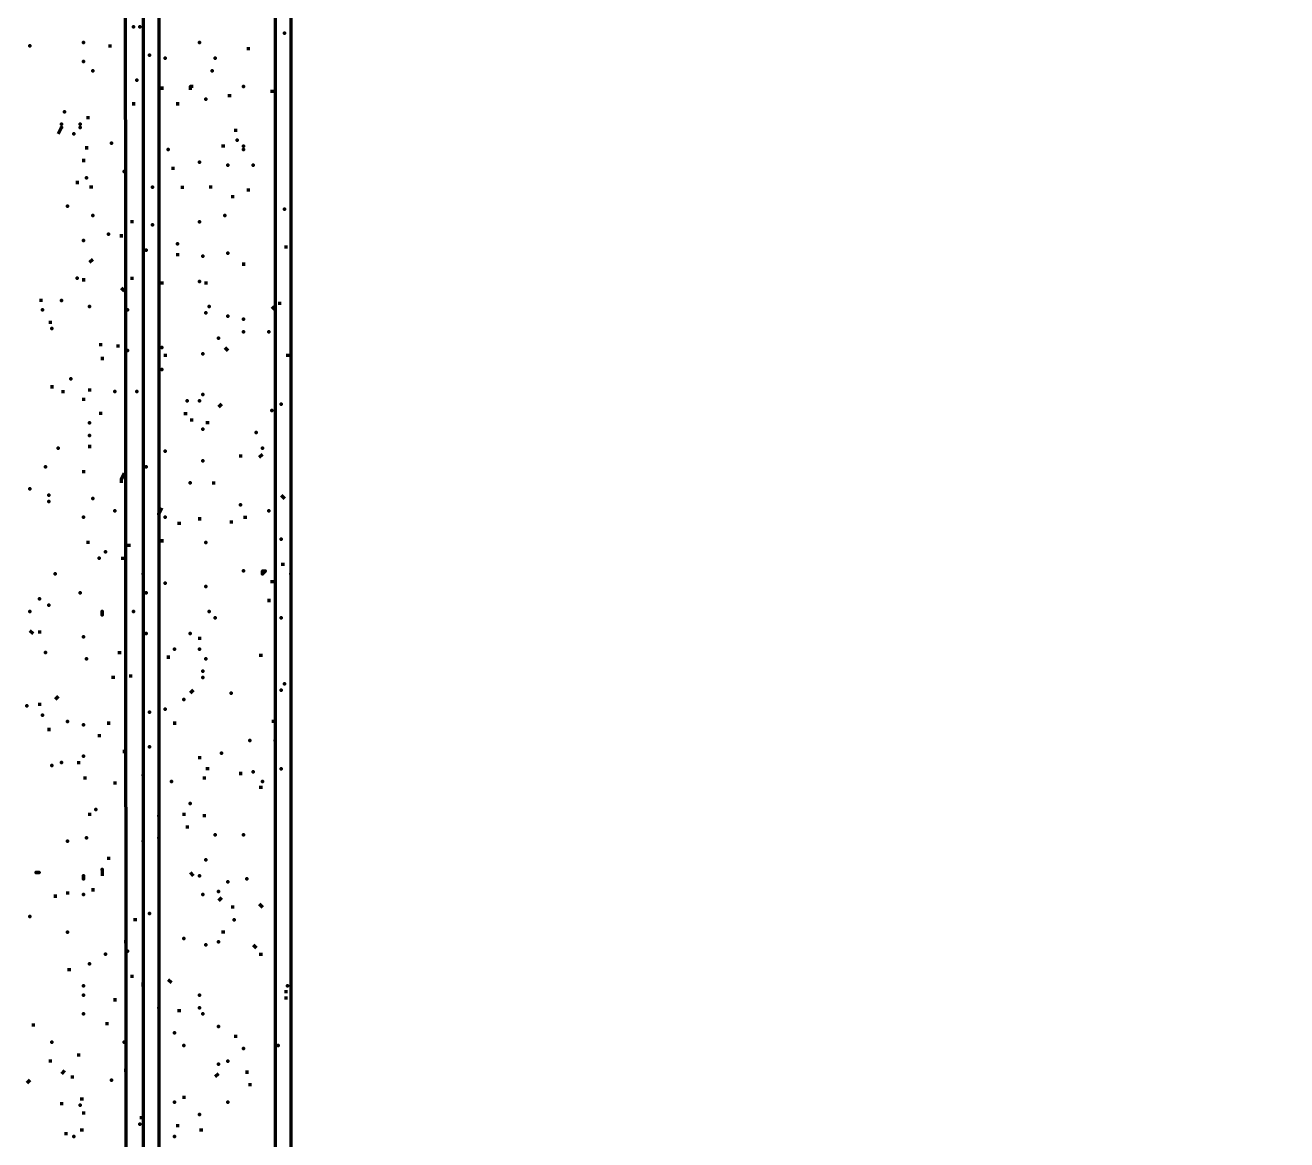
# Model space of a CAD drawing. Extents: x -83.6 to -32.7, y 325.7 to 417.7.
# Drawn here: x -54.71 to -49.36, y 378.04 to 382.77 of the extents above; entities that cross this region are included whole.
import ezdxf

# ---------------------------------------------------------------- set-up
doc = ezdxf.new("R2010")
doc.units = 0
doc.header["$MEASUREMENT"] = 0
for name, color, linetype, lineweight in [('Dt-Line 1', 9, 'Continuous', 0), ('Dt-Line 3', 7, 'Continuous', 15), ('Dt-Text', 121, 'Continuous', 20)]:
    doc.layers.add(name, color=color, linetype=linetype, lineweight=lineweight)
doc.styles.get("Standard").update_dxf_attribs({"font": 'Arial.ttf'})
doc.dimstyles.new('1 & 1 Half', dxfattribs={"dimtxt": 0.75, "dimasz": 0.75, "dimexe": 1, "dimexo": 0.375, "dimgap": 0.5, "dimtad": 1, "dimdec": 4, "dimzin": 3, "dimdsep": 46, "dimlunit": 4, "dimtxsty": 'Standard', "dimblk": 'ARCHTICK', "dimcen": 0.09375, "dimdle": 1, "dimclrd": 253, "dimclre": 253, "dimclrt": 256, "dimadec": 0, "dimazin": 0, "dimtfac": 0.6, "dimtdec": 4, "dimtix": 1, "dimtmove": 2, "dimatfit": 0, "dimfxl": 1, "dimfrac": 1, "dimtolj": 1, "dimtzin": 0, "dimlwd": 9, "dimlwe": 9, "dimarcsym": 0})

# ---------------------------------------------------------------- blocks, each defined once
blk = doc.blocks.new('_ArchTick')
at = {"color": 0, "linetype": 'ByBlock', "const_width": 0.15}
blk.add_lwpolyline([(-0.5, -0.5), (0.5, 0.5)], dxfattribs=at)

msp = doc.modelspace()

# ---------------------------------------------------------------- linework, layer by layer
at = {"layer": 'Dt-Line 1', "linetype": 'Continuous', "lineweight": 158}
for p, q in [((-54.3579, 382.6812), (-54.3446, 382.6812)), ((-53.7579, 382.6679), (-53.7712, 382.6679)), ((-54.1312, 382.5079), (-54.1312, 382.4946)), ((-53.8379, 382.4679), (-53.8512, 382.4679)), ((-53.6646, 382.4946), (-53.6646, 382.4812)), ((-54.2512, 382.4412), (-54.2512, 382.4279)), ((-54.0646, 382.4412), (-54.0646, 382.4279)), ((-54.4379, 382.3746), (-54.4512, 382.3746)), ((-53.8112, 382.3212), (-53.8246, 382.3212)), ((-54.4512, 382.2546), (-54.4512, 382.2412)), ((-53.8646, 382.2546), (-53.8779, 382.2546)), ((-54.4646, 382.2012), (-54.4646, 382.1879)), ((-54.0912, 382.1612), (-54.0779, 382.1612)), ((-54.4912, 382.1079), (-54.4912, 382.0946)), ((-54.4246, 382.0812), (-54.4379, 382.0812)), ((-54.0512, 382.0812), (-54.0379, 382.0812)), ((-53.9179, 382.0812), (-53.9312, 382.0812)), ((-53.7579, 382.0679), (-53.7712, 382.0679)), ((-53.8379, 382.0412), (-53.8246, 382.0412)), ((-54.2512, 381.9346), (-54.2646, 381.9346)), ((-54.3046, 381.8812), (-54.3046, 381.8679)), ((-53.6512, 381.8546), (-53.6512, 381.8412)), ((-54.0646, 381.8012), (-54.0646, 381.7879)), ((-53.6112, 381.8279), (-53.5979, 381.8279)), ((-54.4246, 381.7746), (-54.4379, 381.7612)), ((-53.7846, 381.7612), (-53.7846, 381.7479)), ((-54.4646, 381.6946), (-54.4646, 381.6812)), ((-54.2646, 381.6946), (-54.2512, 381.6946)), ((-54.3046, 381.6546), (-54.2912, 381.6412)), ((-54.1312, 381.6812), (-54.1312, 381.6679)), ((-53.9446, 381.6812), (-53.9446, 381.6679)), ((-54.6379, 381.6012), (-54.6512, 381.6012)), ((-53.6246, 381.5879), (-53.6379, 381.5879)), ((-53.6646, 381.5746), (-53.6512, 381.5612)), ((-54.5979, 381.5079), (-54.6112, 381.5079)), ((-54.3979, 381.4146), (-54.3846, 381.4146)), ((-54.3179, 381.4146), (-54.3179, 381.4012)), ((-54.1179, 381.3746), (-54.1179, 381.3612)), ((-53.8646, 381.4012), (-53.8512, 381.3879)), ((-53.5979, 381.3746), (-53.5979, 381.3612)), ((-54.3846, 381.3612), (-54.3846, 381.3479)), ((-54.5979, 381.2412), (-54.5979, 381.2279)), ((-54.5579, 381.2146), (-54.5446, 381.2146)), ((-54.4379, 381.2279), (-54.4379, 381.2146)), ((-54.4646, 381.1879), (-54.4646, 381.1746)), ((-53.8779, 381.1612), (-53.8912, 381.1479)), ((-54.3846, 381.1212), (-54.3979, 381.1212)), ((-54.0379, 381.1212), (-54.0246, 381.1212)), ((-54.0112, 381.0946), (-53.9979, 381.0946)), ((-53.9312, 381.0812), (-53.9446, 381.0812)), ((-54.4379, 380.9879), (-54.4379, 380.9746)), ((-53.7979, 380.9479), (-53.7979, 380.9346)), ((-53.7046, 380.9479), (-53.7179, 380.9346)), ((-54.4646, 380.8812), (-54.4646, 380.8679)), ((-53.9179, 380.8279), (-53.9046, 380.8279)), ((-53.6246, 380.7746), (-53.6112, 380.7612)), ((-53.9712, 380.6812), (-53.9712, 380.6679)), ((-53.7846, 380.6812), (-53.7712, 380.6812)), ((-54.0512, 380.6546), (-54.0646, 380.6546)), ((-53.8379, 380.6679), (-53.8379, 380.6546)), ((-54.4379, 380.5746), (-54.4512, 380.5746)), ((-54.1312, 380.5879), (-54.1312, 380.5746)), ((-54.2646, 380.5612), (-54.2779, 380.5612)), ((-54.3046, 380.5079), (-54.2912, 380.5079)), ((-53.6112, 380.4812), (-53.6246, 380.4812)), ((-53.6646, 380.4146), (-53.6646, 380.4012)), ((-53.6779, 380.3346), (-53.6779, 380.3212)), ((-54.6912, 380.2012), (-54.6779, 380.1879)), ((-54.6512, 380.2012), (-54.6512, 380.1879)), ((-53.9712, 380.1746), (-53.9712, 380.1612)), ((-54.3179, 380.1079), (-54.3046, 380.1079)), ((-54.1046, 380.0946), (-54.1046, 380.0812)), ((-53.7046, 380.0946), (-53.7179, 380.0946)), ((-54.3312, 380.0012), (-54.3446, 380.0012)), ((-54.2646, 380.0146), (-54.2646, 380.0012)), ((-53.9979, 379.9479), (-54.0112, 379.9346)), ((-54.6512, 379.8945), (-54.6512, 379.8812)), ((-54.5712, 379.9212), (-54.5846, 379.9079)), ((-54.6112, 379.7879), (-54.6112, 379.7746)), ((-54.3579, 379.8145), (-54.3579, 379.8012)), ((-54.0779, 379.8145), (-54.0779, 379.8012)), ((-53.6512, 379.8145), (-53.6646, 379.8145)), ((-54.3979, 379.7612), (-54.3979, 379.7479)), ((-54.2912, 379.6946), (-54.2912, 379.6812)), ((-53.9712, 379.6679), (-53.9712, 379.6546)), ((-54.4912, 379.6412), (-54.4779, 379.6412)), ((-53.9312, 379.6146), (-53.9446, 379.6146)), ((-54.4512, 379.5746), (-54.4646, 379.5746)), ((-54.3312, 379.5612), (-54.3312, 379.5479)), ((-53.9446, 379.5746), (-53.9579, 379.5746)), ((-53.7979, 379.6012), (-53.7979, 379.5879)), ((-53.7046, 379.5346), (-53.7179, 379.5346)), ((-54.4379, 379.4279), (-54.4379, 379.4146)), ((-54.0379, 379.4279), (-54.0379, 379.4146)), ((-53.9446, 379.4146), (-53.9579, 379.4146)), ((-54.0246, 379.3746), (-54.0246, 379.3612)), ((-54.3579, 379.2412), (-54.3579, 379.2279)), ((-54.0112, 379.1746), (-53.9979, 379.1612)), ((-54.5846, 379.0812), (-54.5846, 379.0679)), ((-54.5312, 379.0946), (-54.5312, 379.0812)), ((-54.4246, 379.1079), (-54.4246, 379.0946)), ((-53.8779, 379.0679), (-53.8912, 379.0545)), ((-53.8246, 379.0279), (-53.8379, 379.0279)), ((-53.7179, 379.0412), (-53.7046, 379.0279)), ((-54.2379, 378.9745), (-54.2512, 378.9745)), ((-53.8646, 378.9212), (-53.8779, 378.9212)), ((-54.2779, 378.8812), (-54.2912, 378.8812)), ((-53.7446, 378.8679), (-53.7312, 378.8546)), ((-53.7179, 378.8279), (-53.7046, 378.8279)), ((-54.5179, 378.7612), (-54.5312, 378.7612)), ((-54.2646, 378.7345), (-54.2512, 378.7345)), ((-54.1046, 378.7212), (-54.0912, 378.7079)), ((-53.5979, 378.6679), (-53.6112, 378.6679)), ((-54.3312, 378.6412), (-54.3312, 378.6279)), ((-54.0512, 378.5879), (-54.0646, 378.5879)), ((-53.5979, 378.6412), (-53.6112, 378.6412)), ((-54.6779, 378.5346), (-54.6779, 378.5212)), ((-54.3712, 378.5346), (-54.3579, 378.5346)), ((-53.8246, 378.4812), (-53.8112, 378.4812)), ((-54.5979, 378.3746), (-54.6112, 378.3746)), ((-54.4912, 378.4012), (-54.4779, 378.4012)), ((-53.5846, 378.4146), (-53.5846, 378.4012)), ((-54.5446, 378.3346), (-54.5579, 378.3212)), ((-54.2779, 378.3346), (-54.2912, 378.3346)), ((-53.8912, 378.3212), (-53.9046, 378.3079)), ((-53.7712, 378.3346), (-53.7712, 378.3212)), ((-54.6912, 378.2946), (-54.7046, 378.2812)), ((-54.5179, 378.3079), (-54.5046, 378.3079)), ((-53.7579, 378.2812), (-53.7579, 378.2679)), ((-54.4779, 378.2146), (-54.4646, 378.2146)), ((-54.0379, 378.2279), (-54.0379, 378.2146)), ((-54.5579, 378.2012), (-54.5579, 378.1879)), ((-54.4646, 378.1612), (-54.4646, 378.1479)), ((-54.2112, 378.1345), (-54.2246, 378.1345)), ((-54.0646, 378.1079), (-54.0646, 378.0946)), ((-54.5446, 378.0679), (-54.5312, 378.0679)), ((-54.4646, 378.0812), (-54.4779, 378.0812)), ((-53.9579, 378.0812), (-53.9712, 378.0812))]:
    msp.add_line(p, q, dxfattribs=at)
for points in [[(-54.2512, 382.7612), (-54.2512, 382.7612), (-54.2512, 382.7612)], [(-54.2246, 382.7612), (-54.2246, 382.7612), (-54.2246, 382.7612)], [(-53.6112, 382.7346), (-53.6112, 382.7346), (-53.6112, 382.7346)], [(-54.6912, 382.6812), (-54.6912, 382.6812), (-54.6912, 382.6812)], [(-54.4646, 382.6946), (-54.4646, 382.6946), (-54.4646, 382.6946)], [(-53.9712, 382.6946), (-53.9712, 382.6946), (-53.9712, 382.6946)], [(-54.4646, 382.6146), (-54.4646, 382.6146), (-54.4646, 382.6146)], [(-54.1846, 382.6412), (-54.1846, 382.6412), (-54.1846, 382.6412)], [(-54.1179, 382.6279), (-54.1179, 382.6279), (-54.1179, 382.6279)], [(-53.9046, 382.6279), (-53.9046, 382.6279), (-53.9046, 382.6279)], [(-54.4246, 382.5746), (-54.4246, 382.5746), (-54.4246, 382.5746)], [(-53.9179, 382.5746), (-53.9179, 382.5746), (-53.9179, 382.5746)], [(-54.2379, 382.5346), (-54.2379, 382.5346), (-54.2379, 382.5346)], [(-53.9979, 382.5079), (-54.0112, 382.5079), (-54.0112, 382.4946)], [(-53.7846, 382.5079), (-53.7846, 382.5079), (-53.7846, 382.5079)], [(-53.9446, 382.4546), (-53.9446, 382.4546), (-53.9446, 382.4546)], [(-54.5446, 382.4012), (-54.5446, 382.4012), (-54.5446, 382.4012)], [(-54.5579, 382.3346), (-54.5712, 382.3079)], [(-54.5046, 382.3079), (-54.5046, 382.3079), (-54.5046, 382.3079)], [(-54.3446, 382.2679), (-54.3446, 382.2679), (-54.3446, 382.2679)], [(-54.1046, 382.2412), (-54.1046, 382.2412), (-54.1046, 382.2412)], [(-53.8112, 382.2812), (-53.8112, 382.2812), (-53.8112, 382.2812)], [(-53.9712, 382.1879), (-53.9712, 382.1879), (-53.9712, 382.1879)], [(-53.8512, 382.1746), (-53.8512, 382.1746), (-53.8512, 382.1746)], [(-53.7446, 382.1746), (-53.7446, 382.1746), (-53.7446, 382.1746)], [(-54.4512, 382.1212), (-54.4512, 382.1212), (-54.4512, 382.1212)], [(-54.2912, 382.1479), (-54.2912, 382.1479), (-54.2912, 382.1479)], [(-54.1712, 382.0812), (-54.1712, 382.0812), (-54.1712, 382.0812)], [(-54.5312, 382.0012), (-54.5312, 382.0012), (-54.5312, 382.0012)], [(-54.4246, 381.9612), (-54.4246, 381.9612), (-54.4246, 381.9612)], [(-53.8646, 381.9612), (-53.8646, 381.9612), (-53.8646, 381.9612)], [(-53.6112, 381.9879), (-53.6112, 381.9879), (-53.6112, 381.9879)], [(-54.1712, 381.9212), (-54.1712, 381.9212), (-54.1712, 381.9212)], [(-53.9712, 381.9346), (-53.9712, 381.9346), (-53.9712, 381.9346)], [(-54.4646, 381.8546), (-54.4646, 381.8546), (-54.4646, 381.8546)], [(-54.3579, 381.8812), (-54.3579, 381.8812), (-54.3579, 381.8812)], [(-54.1979, 381.8146), (-54.1979, 381.8146), (-54.1979, 381.8146)], [(-54.0646, 381.8412), (-54.0646, 381.8412), (-54.0646, 381.8412)], [(-53.8512, 381.8012), (-53.8512, 381.8012), (-53.8512, 381.8012)], [(-53.9579, 381.7879), (-53.9579, 381.7879), (-53.9579, 381.7879)], [(-54.4912, 381.6946), (-54.4912, 381.6946), (-54.4912, 381.6946)], [(-53.9712, 381.6812), (-53.9712, 381.6812), (-53.9712, 381.6812)], [(-54.5579, 381.6012), (-54.5579, 381.6012), (-54.5579, 381.6012)], [(-54.6379, 381.5612), (-54.6379, 381.5612), (-54.6379, 381.5612)], [(-54.4379, 381.5746), (-54.4379, 381.5746), (-54.4379, 381.5746)], [(-54.2779, 381.5612), (-54.2779, 381.5612), (-54.2779, 381.5612)], [(-53.9446, 381.5479), (-53.9446, 381.5479), (-53.9446, 381.5479)], [(-53.9312, 381.5746), (-53.9312, 381.5746), (-53.9312, 381.5746)], [(-53.8512, 381.5346), (-53.8512, 381.5346), (-53.8512, 381.5346)], [(-54.5979, 381.4812), (-54.5979, 381.4812), (-54.5979, 381.4812)], [(-53.7846, 381.5212), (-53.7846, 381.5212), (-53.7846, 381.5212)], [(-53.8912, 381.4412), (-53.8912, 381.4412), (-53.8912, 381.4412)], [(-53.7846, 381.4679), (-53.7846, 381.4679), (-53.7846, 381.4679)], [(-53.6779, 381.4679), (-53.6779, 381.4679), (-53.6779, 381.4679)], [(-54.2779, 381.3879), (-54.2779, 381.3879), (-54.2779, 381.3879)], [(-54.1312, 381.4012), (-54.1312, 381.4012), (-54.1312, 381.4012)], [(-53.9579, 381.3746), (-53.9579, 381.3746), (-53.9579, 381.3746)], [(-54.5179, 381.2679), (-54.5179, 381.2679), (-54.5179, 381.2679)], [(-54.1312, 381.3079), (-54.1312, 381.3079), (-54.1312, 381.3079)], [(-54.3312, 381.2146), (-54.3312, 381.2146), (-54.3312, 381.2146)], [(-54.2379, 381.2146), (-54.2379, 381.2146), (-54.2379, 381.2146)], [(-54.0246, 381.1746), (-54.0246, 381.1746), (-54.0246, 381.1746)], [(-53.9712, 381.1746), (-53.9712, 381.1746), (-53.9712, 381.1746)], [(-53.9579, 381.2012), (-53.9579, 381.2012), (-53.9579, 381.2012)], [(-53.6246, 381.1612), (-53.6246, 381.1612), (-53.6246, 381.1612)], [(-53.6646, 381.1346), (-53.6646, 381.1346), (-53.6646, 381.1346)], [(-54.4379, 381.0812), (-54.4379, 381.0812), (-54.4379, 381.0812)], [(-53.9579, 381.0546), (-53.9579, 381.0546), (-53.9579, 381.0546)], [(-54.4379, 381.0279), (-54.4379, 381.0279), (-54.4379, 381.0279)], [(-53.7312, 381.0412), (-53.7312, 381.0412), (-53.7312, 381.0412)], [(-54.5712, 380.9746), (-54.5712, 380.9746), (-54.5712, 380.9746)], [(-54.1179, 380.9612), (-54.1179, 380.9612), (-54.1179, 380.9612)], [(-53.7046, 380.9746), (-53.7046, 380.9746), (-53.7046, 380.9746)], [(-54.6246, 380.8946), (-54.6246, 380.8946), (-54.6246, 380.8946)], [(-54.1979, 380.8946), (-54.1979, 380.8946), (-54.1979, 380.8946)], [(-53.9579, 380.9212), (-53.9579, 380.9212), (-53.9579, 380.9212)], [(-54.2912, 380.8679), (-54.3046, 380.8412), (-54.3046, 380.8279)], [(-54.6912, 380.8012), (-54.6912, 380.8012), (-54.6912, 380.8012)], [(-54.0112, 380.8279), (-54.0112, 380.8279), (-54.0112, 380.8279)], [(-54.6112, 380.7746), (-54.6112, 380.7746), (-54.6112, 380.7746)], [(-54.6112, 380.7479), (-54.6112, 380.7479), (-54.6112, 380.7479)], [(-54.4246, 380.7612), (-54.4246, 380.7612), (-54.4246, 380.7612)], [(-53.7979, 380.7346), (-53.7979, 380.7346), (-53.7979, 380.7346)], [(-54.4646, 380.6812), (-54.4646, 380.6812), (-54.4646, 380.6812)], [(-54.3312, 380.7079), (-54.3312, 380.7079), (-54.3312, 380.7079)], [(-54.1446, 380.6946), (-54.1312, 380.7212)], [(-54.1179, 380.6812), (-54.1179, 380.6812), (-54.1179, 380.6812)], [(-53.6779, 380.7079), (-53.6779, 380.7079), (-53.6779, 380.7079)], [(-53.9446, 380.5746), (-53.9446, 380.5746), (-53.9446, 380.5746)], [(-53.6246, 380.5879), (-53.6246, 380.5879), (-53.6246, 380.5879)], [(-54.3712, 380.5346), (-54.3712, 380.5346), (-54.3712, 380.5346)], [(-54.3979, 380.5079), (-54.3979, 380.5079), (-54.3979, 380.5079)], [(-54.5846, 380.4412), (-54.5846, 380.4412), (-54.5846, 380.4412)], [(-54.2112, 380.4412), (-54.2112, 380.4412), (-54.2112, 380.4412)], [(-53.7846, 380.4546), (-53.7846, 380.4546), (-53.7846, 380.4546)], [(-53.5846, 380.4412), (-53.5846, 380.4412), (-53.5846, 380.4412)], [(-54.4779, 380.3612), (-54.4779, 380.3612), (-54.4779, 380.3612)], [(-54.1979, 380.3612), (-54.1979, 380.3612), (-54.1979, 380.3612)], [(-54.1179, 380.4012), (-54.1179, 380.4012), (-54.1179, 380.4012)], [(-53.9446, 380.3879), (-53.9446, 380.3879), (-53.9446, 380.3879)], [(-54.6512, 380.3346), (-54.6512, 380.3346), (-54.6512, 380.3346)], [(-54.6112, 380.3079), (-54.6112, 380.3079), (-54.6112, 380.3079)], [(-54.2512, 380.2812), (-54.2512, 380.2812), (-54.2512, 380.2812)], [(-53.9312, 380.2812), (-53.9312, 380.2812), (-53.9312, 380.2812)], [(-53.9046, 380.2546), (-53.9046, 380.2546), (-53.9046, 380.2546)], [(-53.6246, 380.2546), (-53.6246, 380.2546), (-53.6246, 380.2546)], [(-54.4646, 380.1746), (-54.4646, 380.1746), (-54.4646, 380.1746)], [(-54.1979, 380.1879), (-54.1979, 380.1879), (-54.1979, 380.1879)], [(-54.0112, 380.1879), (-54.0112, 380.1879), (-54.0112, 380.1879)], [(-54.6246, 380.1079), (-54.6246, 380.1079), (-54.6246, 380.1079)], [(-54.0779, 380.1212), (-54.0779, 380.1212), (-54.0779, 380.1212)], [(-53.9712, 380.1212), (-53.9712, 380.1212), (-53.9712, 380.1212)], [(-54.4512, 380.0812), (-54.4512, 380.0812), (-54.4512, 380.0812)], [(-53.9446, 380.0812), (-53.9446, 380.0812), (-53.9446, 380.0812)], [(-53.9579, 380.0279), (-53.9579, 380.0279), (-53.9579, 380.0279)], [(-53.9579, 380.0012), (-53.9579, 380.0012), (-53.9579, 380.0012)], [(-53.8379, 379.9346), (-53.8379, 379.9346), (-53.8379, 379.9346)], [(-53.6246, 379.9479), (-53.6246, 379.9479), (-53.6246, 379.9479)], [(-53.6112, 379.9745), (-53.6112, 379.9745), (-53.6112, 379.9746)], [(-54.7046, 379.8812), (-54.7046, 379.8812), (-54.7046, 379.8812)], [(-54.0379, 379.9079), (-54.0379, 379.9079), (-54.0379, 379.9079)], [(-54.6379, 379.8412), (-54.6379, 379.8412), (-54.6379, 379.8412)], [(-54.1846, 379.8546), (-54.1846, 379.8546), (-54.1846, 379.8546)], [(-54.1179, 379.8679), (-54.1179, 379.8679), (-54.1179, 379.8679)], [(-54.5312, 379.8145), (-54.5312, 379.8145), (-54.5312, 379.8146)], [(-54.4646, 379.8012), (-54.4646, 379.8012), (-54.4646, 379.8012)], [(-53.7579, 379.7345), (-53.7579, 379.7345), (-53.7579, 379.7346)], [(-53.6512, 379.7345), (-53.6512, 379.7345), (-53.6512, 379.7346)], [(-54.4646, 379.6679), (-54.4646, 379.6679), (-54.4646, 379.6679)], [(-54.1846, 379.7079), (-54.1846, 379.7079), (-54.1846, 379.7079)], [(-53.8779, 379.6812), (-53.8779, 379.6812), (-53.8779, 379.6812)], [(-54.5979, 379.6279), (-54.5979, 379.6279), (-54.5979, 379.6279)], [(-54.5579, 379.6412), (-54.5579, 379.6412), (-54.5579, 379.6412)], [(-53.6246, 379.6146), (-53.6246, 379.6146), (-53.6246, 379.6146)], [(-54.2112, 379.5879), (-54.2112, 379.5879), (-54.2112, 379.5879)], [(-54.0912, 379.5612), (-54.0912, 379.5612), (-54.0912, 379.5612)], [(-53.7446, 379.6012), (-53.7446, 379.6012), (-53.7446, 379.6012)], [(-53.7046, 379.5612), (-53.7046, 379.5612), (-53.7046, 379.5612)], [(-54.0112, 379.4679), (-54.0112, 379.4679), (-54.0112, 379.4679)], [(-54.4112, 379.4412), (-54.4112, 379.4412), (-54.4112, 379.4412)], [(-54.1446, 379.4146), (-54.1446, 379.4146), (-54.1446, 379.4146)], [(-54.4512, 379.3212), (-54.4512, 379.3212), (-54.4512, 379.3212)], [(-54.2112, 379.3079), (-54.2112, 379.3079), (-54.2112, 379.3079)], [(-54.1446, 379.3212), (-54.1446, 379.3212), (-54.1446, 379.3212)], [(-53.9046, 379.3346), (-53.9046, 379.3346), (-53.9046, 379.3346)], [(-53.7846, 379.3346), (-53.7846, 379.3346), (-53.7846, 379.3346)], [(-54.3846, 379.1879), (-54.3846, 379.1612)], [(-53.9446, 379.2279), (-53.9446, 379.2279), (-53.9446, 379.2279)], [(-53.9712, 379.1612), (-53.9712, 379.1612), (-53.9712, 379.1612)], [(-53.8512, 379.1345), (-53.8512, 379.1345), (-53.8512, 379.1346)], [(-53.7712, 379.1479), (-53.7712, 379.1479), (-53.7712, 379.1479)], [(-54.4646, 379.0812), (-54.4646, 379.0812), (-54.4646, 379.0812)], [(-53.9579, 379.0812), (-53.9579, 379.0812), (-53.9579, 379.0812)], [(-53.8912, 379.0946), (-53.8912, 379.0946), (-53.8912, 379.0946)], [(-54.6912, 378.9879), (-54.6912, 378.9879), (-54.6912, 378.9879)], [(-54.1846, 379.0012), (-54.1846, 379.0012), (-54.1846, 379.0012)], [(-53.8246, 378.9745), (-53.8246, 378.9745), (-53.8246, 378.9746)], [(-54.5312, 378.9212), (-54.5312, 378.9212), (-54.5312, 378.9212)], [(-54.0379, 378.8945), (-54.0379, 378.8945), (-54.0379, 378.8946)], [(-53.9446, 378.8679), (-53.9446, 378.8679), (-53.9446, 378.8679)], [(-53.8912, 378.8812), (-53.8912, 378.8812), (-53.8912, 378.8812)], [(-54.3712, 378.8279), (-54.3712, 378.8279), (-54.3712, 378.8279)], [(-54.2779, 378.8412), (-54.2779, 378.8412), (-54.2779, 378.8412)], [(-54.4379, 378.7879), (-54.4379, 378.7879), (-54.4379, 378.7879)], [(-54.4646, 378.6946), (-54.4646, 378.6946), (-54.4646, 378.6946)], [(-54.4646, 378.6546), (-54.4646, 378.6546), (-54.4646, 378.6546)], [(-53.9712, 378.6546), (-53.9712, 378.6546), (-53.9712, 378.6546)], [(-53.5979, 378.6946), (-53.5979, 378.6946), (-53.5979, 378.6946)], [(-54.1446, 378.6012), (-54.1446, 378.6012), (-54.1446, 378.6012)], [(-53.9712, 378.6012), (-53.9712, 378.6012), (-53.9712, 378.6012)], [(-54.4646, 378.5746), (-54.4646, 378.5746), (-54.4646, 378.5746)], [(-53.9579, 378.5746), (-53.9579, 378.5746), (-53.9579, 378.5746)], [(-54.0779, 378.4946), (-54.0779, 378.4946), (-54.0779, 378.4946)], [(-53.8912, 378.5212), (-53.8912, 378.5212), (-53.8912, 378.5212)], [(-54.5979, 378.4546), (-54.5979, 378.4546), (-54.5979, 378.4546)], [(-54.2912, 378.4546), (-54.2912, 378.4546), (-54.2912, 378.4546)], [(-54.0379, 378.4412), (-54.0379, 378.4412), (-54.0379, 378.4412)], [(-53.7846, 378.4279), (-53.7846, 378.4279), (-53.7846, 378.4279)], [(-53.6379, 378.4412), (-53.6379, 378.4412), (-53.6379, 378.4412)], [(-53.8512, 378.3746), (-53.8512, 378.3746), (-53.8512, 378.3746)], [(-53.8912, 378.3612), (-53.8912, 378.3612), (-53.8912, 378.3612)], [(-54.3446, 378.2946), (-54.3446, 378.2946), (-54.3446, 378.2946)], [(-54.4779, 378.1879), (-54.4779, 378.1879), (-54.4779, 378.1879)], [(-54.0779, 378.2012), (-54.0779, 378.2012), (-54.0779, 378.2012)], [(-53.8512, 378.2012), (-53.8512, 378.2012), (-53.8512, 378.2012)], [(-54.2246, 378.1079), (-54.2246, 378.1079), (-54.2246, 378.1079)], [(-53.9712, 378.1479), (-53.9712, 378.1479), (-53.9712, 378.1479)], [(-54.5046, 378.0545), (-54.5046, 378.0545), (-54.5046, 378.0546)], [(-54.0779, 378.0545), (-54.0779, 378.0545), (-54.0779, 378.0546)]]:
    msp.add_lwpolyline(points, dxfattribs=at)
for points in [[(-53.7046, 380.4412), (-53.7046, 380.4546), (-53.6912, 380.4546)], [(-54.6912, 380.2812), (-54.6912, 380.2812), (-54.6912, 380.2812)], [(-54.3846, 380.2812), (-54.3846, 380.2812), (-54.3846, 380.2679)], [(-54.6646, 379.1746), (-54.6646, 379.1746), (-54.6512, 379.1746)], [(-54.4646, 379.1612), (-54.4646, 379.1612), (-54.4646, 379.1479)], [(-54.2112, 378.6946), (-54.2112, 378.6946), (-54.2112, 378.6946), (-54.2112, 378.7079)]]:
    msp.add_lwpolyline(points, close=True, dxfattribs=at)
for p in [(-54.2512, 382.7612), (-54.2246, 382.7612), (-53.6112, 382.7346), (-54.6912, 382.6812), (-54.4646, 382.6946), (-53.9712, 382.6946), (-54.4646, 382.6146), (-54.1846, 382.6412), (-54.1179, 382.6279), (-53.9046, 382.6279), (-54.4246, 382.5746), (-53.9179, 382.5746), (-54.2379, 382.5346), (-53.7846, 382.5079), (-53.9446, 382.4546), (-54.5446, 382.4012), (-54.5579, 382.3479), (-54.4779, 382.3479), (-54.5579, 382.3346), (-54.5046, 382.3079), (-54.4779, 382.3346), (-54.3446, 382.2679), (-54.1046, 382.2412), (-53.8112, 382.2812), (-53.7846, 382.2546), (-53.7846, 382.2412), (-53.9712, 382.1879), (-53.8512, 382.1746), (-53.7446, 382.1746), (-54.4512, 382.1212), (-54.2912, 382.1479), (-54.1712, 382.0812), (-54.5312, 382.0012), (-54.4246, 381.9612), (-53.8646, 381.9612), (-53.6112, 381.9879), (-54.1712, 381.9212), (-53.9712, 381.9346), (-54.4646, 381.8546), (-54.3579, 381.8812), (-54.1979, 381.8146), (-54.0646, 381.8412), (-53.8512, 381.8012), (-53.9579, 381.7879), (-54.4912, 381.6946), (-53.9712, 381.6812), (-54.5579, 381.6012), (-54.6379, 381.5612), (-54.4379, 381.5746), (-54.2779, 381.5612), (-53.9446, 381.5479), (-53.9312, 381.5746), (-53.8512, 381.5346), (-54.5979, 381.4812), (-53.7846, 381.5212), (-53.8912, 381.4412), (-53.7846, 381.4679), (-53.6779, 381.4679), (-54.2779, 381.3879), (-54.1312, 381.4012), (-53.9579, 381.3746), (-54.5179, 381.2679), (-54.1312, 381.3079), (-54.3312, 381.2146), (-54.2379, 381.2146), (-54.0246, 381.1746), (-53.9712, 381.1746), (-53.9579, 381.2012), (-53.6246, 381.1612), (-53.6646, 381.1346), (-54.4379, 381.0812), (-53.9579, 381.0546), (-54.4379, 381.0279), (-53.7312, 381.0412), (-54.5712, 380.9746), (-54.1179, 380.9612), (-53.7046, 380.9746), (-54.6246, 380.8946), (-54.1979, 380.8946), (-53.9579, 380.9212), (-54.6912, 380.8012), (-54.0112, 380.8279), (-54.6112, 380.7746), (-54.6112, 380.7479), (-54.4246, 380.7612), (-53.7979, 380.7346), (-54.4646, 380.6812), (-54.3312, 380.7079), (-54.1446, 380.6946), (-54.1179, 380.6812), (-53.6779, 380.7079), (-53.9446, 380.5746), (-53.6246, 380.5879), (-54.3712, 380.5346), (-54.3979, 380.5079), (-54.5846, 380.4412), (-54.2112, 380.4412), (-53.7846, 380.4546), (-53.7046, 380.4412), (-53.5846, 380.4412), (-54.4779, 380.3612), (-54.1979, 380.3612), (-54.1179, 380.4012), (-53.9446, 380.3879), (-54.6512, 380.3346), (-54.6112, 380.3079), (-54.6912, 380.2812), (-54.3846, 380.2812), (-54.3846, 380.2679), (-54.2512, 380.2812), (-53.9312, 380.2812), (-53.9046, 380.2546), (-53.6246, 380.2546), (-54.4646, 380.1746), (-54.1979, 380.1879), (-54.0112, 380.1879), (-54.6246, 380.1079), (-54.0779, 380.1212), (-53.9712, 380.1212), (-54.4512, 380.0812), (-53.9446, 380.0812), (-53.9579, 380.0279), (-53.9579, 380.0012), (-53.8379, 379.9346), (-53.6246, 379.9479), (-53.6112, 379.9745), (-54.7046, 379.8812), (-54.0379, 379.9079), (-54.6379, 379.8412), (-54.1846, 379.8546), (-54.1179, 379.8679), (-54.5312, 379.8145), (-54.4646, 379.8012), (-53.7579, 379.7345), (-53.6512, 379.7345), (-54.4646, 379.6679), (-54.1846, 379.7079), (-53.8779, 379.6812), (-54.5979, 379.6279), (-54.5579, 379.6412), (-53.6246, 379.6146), (-54.2112, 379.5879), (-54.0912, 379.5612), (-53.7446, 379.6012), (-53.7046, 379.5612), (-54.0112, 379.4679), (-54.4112, 379.4412), (-54.1446, 379.4146), (-54.5312, 379.3079), (-54.4512, 379.3212), (-54.2112, 379.3079), (-54.1446, 379.3212), (-53.9046, 379.3346), (-53.7846, 379.3346), (-54.3846, 379.1879), (-53.9446, 379.2279), (-54.6646, 379.1746), (-54.4646, 379.1612), (-54.4646, 379.1479), (-53.9712, 379.1612), (-53.8512, 379.1345), (-53.7712, 379.1479), (-54.4646, 379.0812), (-53.9579, 379.0812), (-53.8912, 379.0946), (-54.6912, 378.9879), (-54.1846, 379.0012), (-53.8246, 378.9745), (-54.5312, 378.9212), (-54.0379, 378.8945), (-53.9446, 378.8679), (-53.8912, 378.8812), (-54.3712, 378.8279), (-54.2779, 378.8412), (-54.4379, 378.7879), (-54.4646, 378.6946), (-54.4646, 378.6546), (-54.2112, 378.6946), (-54.2112, 378.6946), (-53.9712, 378.6546), (-53.5979, 378.6946), (-54.1446, 378.6012), (-53.9712, 378.6012), (-54.4646, 378.5746), (-53.9579, 378.5746), (-54.0779, 378.4946), (-53.8912, 378.5212), (-54.5979, 378.4546), (-54.2912, 378.4546), (-54.0379, 378.4412), (-53.7846, 378.4279), (-53.6379, 378.4412), (-53.8512, 378.3746), (-53.8912, 378.3612), (-54.3446, 378.2946), (-54.4779, 378.1879), (-54.0779, 378.2012), (-53.8512, 378.2012), (-54.2246, 378.1079), (-53.9712, 378.1479), (-54.5046, 378.0545), (-54.0779, 378.0545)]:
    msp.add_point(p, dxfattribs=at)
at = {"layer": 'Dt-Line 3', "linetype": 'Continuous', "lineweight": 211}
for p, q in [((-54.2112, 392.5746), (-54.2112, 363.4146)), ((-53.5846, 392.5746), (-53.5846, 363.4146))]:
    msp.add_line(p, q, dxfattribs=at)
at = {"layer": 'Dt-Line 3', "linetype": 'Continuous', "lineweight": 158}
for p, q in [((-54.1446, 392.5746), (-54.1446, 363.4146)), ((-53.6512, 392.5746), (-53.6512, 363.4146))]:
    msp.add_line(p, q, dxfattribs=at)
msp.add_lwpolyline([(-54.2912, 392.5746), (-54.2779, 363.4146)], dxfattribs=at)

# ---------------------------------------------------------------- leaders
at = {"layer": 'Dt-Text'}
msp.add_leader([(-67.1046, 381.3212), (-51.3312, 371.9745), (-49.3579, 371.9745)], dimstyle='1 & 1 Half', override={"dimgap": 0.5, "dimtad": 0}, dxfattribs=at)

doc.saveas('drawing.dxf')
